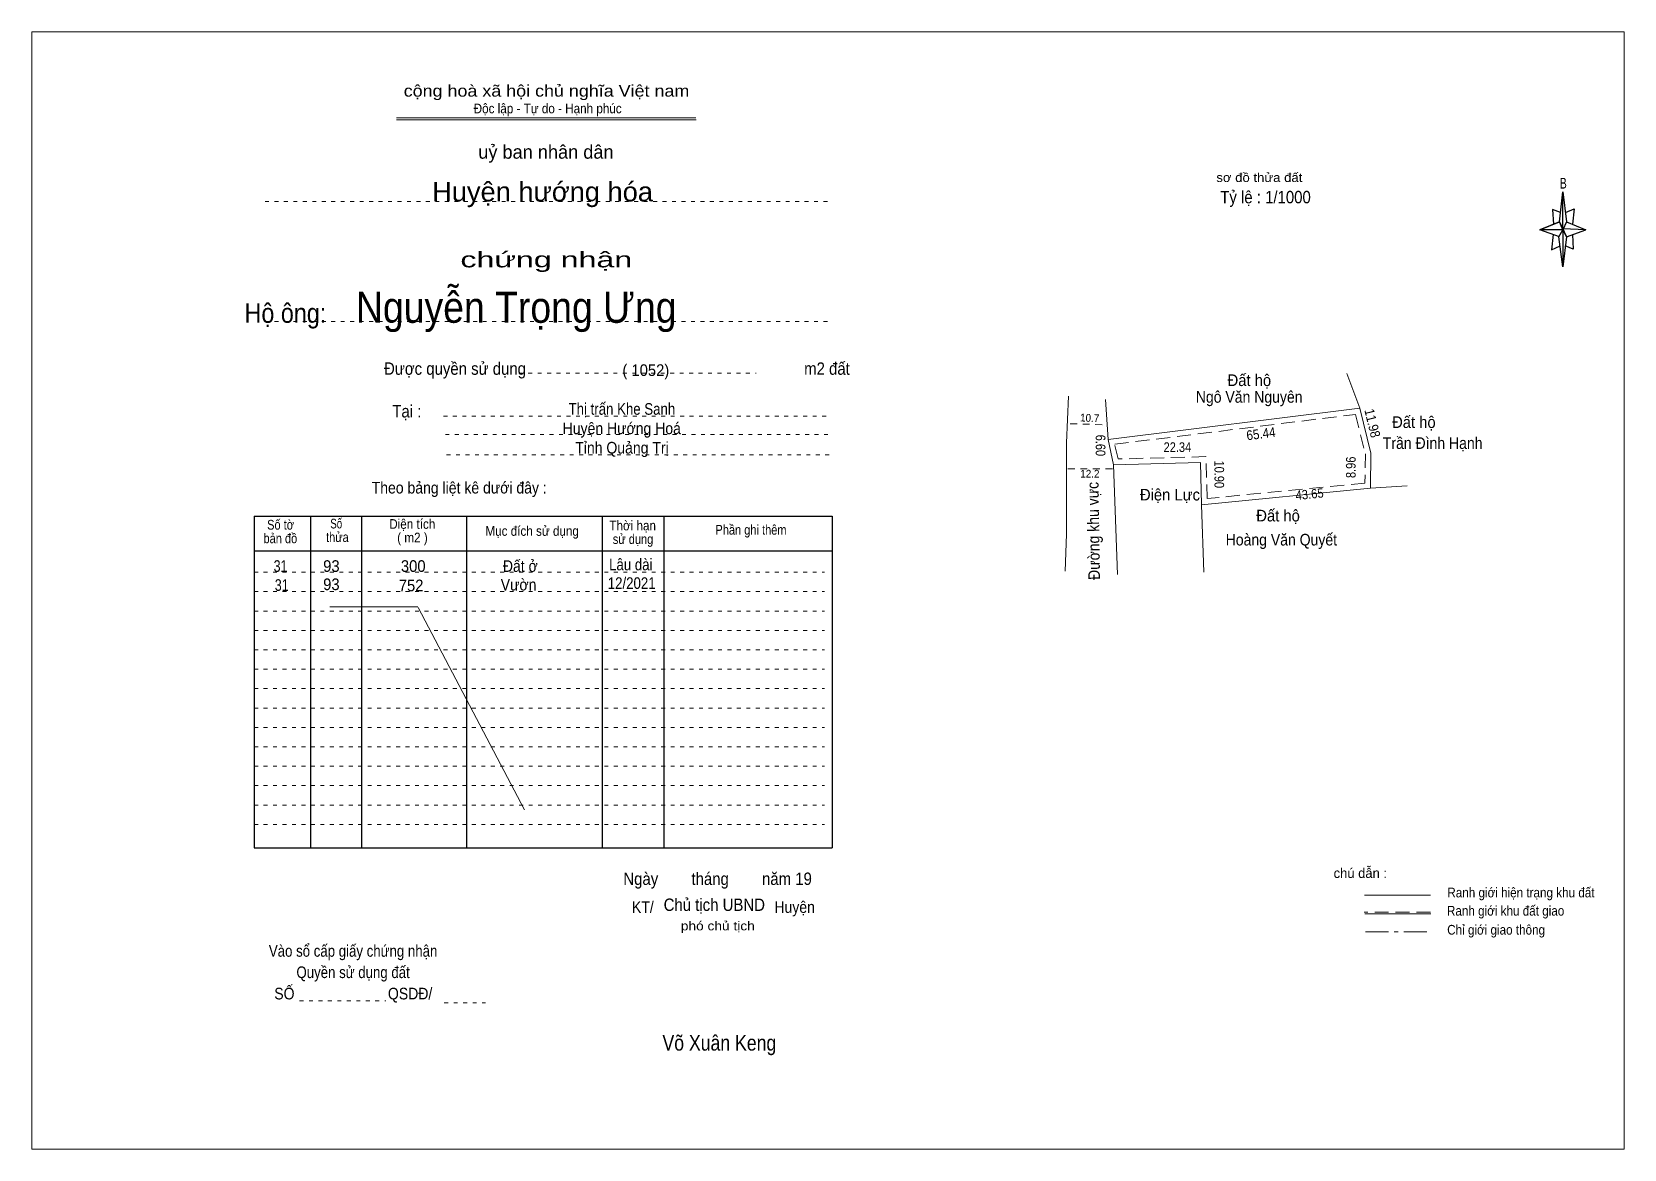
# Model space of a CAD drawing. Header units: centimetres. Extents: x -0.5 to 40.5, y 0 to 28.8.
import ezdxf
from ezdxf.enums import TextEntityAlignment as Align

# ---------------------------------------------------------------- set-up
doc = ezdxf.new("R2010")
doc.units = ezdxf.units.CM
doc.header["$LTSCALE"] = 0.12
for name, pattern in [('DOT_DASHED', [7.7, 5, -1.2, 0.3, -1.2]), ('DOTTED', [1.5, 0.3, -1.2]), ('MEDIUM_DASHED', [4.5, 3, -1.5]), ('SHORT_DASHED', [2.7, 1.5, -1.2])]:
    doc.linetypes.add(name, pattern=pattern)
for name, color, linetype, lineweight in [('1', 7, 'DOTTED', 13), ('2', 7, 'Continuous', 13), ('34', 7, 'Continuous', 13), ('50', 7, 'Continuous', 25)]:
    doc.layers.add(name, color=color, linetype=linetype, lineweight=lineweight)
doc.layers.add('11', color=7, linetype='Continuous')
doc.layers.add('13', color=7, linetype='Continuous')

msp = doc.modelspace()

# ---------------------------------------------------------------- linework, layer by layer
at = {"layer": '1', "linetype": 'Continuous'}
for p, q in [((8.91, 26.55), (16.62, 26.55)), ((8.91, 26.5), (16.63, 26.5))]:
    msp.add_line(p, q, dxfattribs=at)
at = {"layer": '1'}
for p, q in [((5.52, 24.4), (20.02, 24.4)), ((5.52, 21.3), (20.02, 21.3)), ((12.06, 19.97), (18.18, 19.97)), ((10.12, 18.86), (20.06, 18.86)), ((10.17, 18.39), (20.11, 18.39)), ((10.2, 17.87), (20.14, 17.87)), ((5.24, 14.84), (19.94, 14.84)), ((5.24, 14.34), (19.94, 14.34)), ((5.24, 13.84), (19.94, 13.84)), ((5.24, 13.34), (19.94, 13.34)), ((5.24, 12.84), (19.94, 12.84)), ((5.24, 12.34), (19.94, 12.34)), ((5.24, 11.84), (19.94, 11.84)), ((5.24, 11.34), (19.94, 11.34)), ((5.24, 10.84), (19.94, 10.84)), ((5.24, 10.34), (19.94, 10.34)), ((5.24, 9.84), (19.94, 9.84)), ((5.24, 9.34), (19.94, 9.34)), ((5.24, 8.84), (19.94, 8.84)), ((5.24, 8.34), (19.94, 8.34)), ((6.41, 3.79), (8.63, 3.79)), ((10.14, 3.74), (11.2, 3.74))]:
    msp.add_line(p, q, dxfattribs=at)
at = {"layer": '1', "linetype": 'SHORT_DASHED'}
for p, q in [((26.27, 18.67), (27.19, 18.64)), ((26.21, 17.51), (27.37, 17.51))]:
    msp.add_line(p, q, dxfattribs=at)
at = {"layer": '1', "linetype": 'Continuous', "lineweight": 25}
for p, q in [((5.24, 16.29), (20.14, 16.29)), ((5.24, 16.29), (5.24, 7.74)), ((6.69, 16.29), (6.69, 7.74)), ((8.01, 16.29), (8.01, 7.74)), ((10.71, 16.29), (10.71, 7.74)), ((14.21, 16.29), (14.21, 7.74)), ((15.8, 16.29), (15.8, 7.74)), ((20.14, 16.29), (20.14, 7.74)), ((5.24, 15.39), (20.14, 15.39)), ((5.24, 7.74), (20.14, 7.74))]:
    msp.add_line(p, q, dxfattribs=at)
at = {"layer": '1', "linetype": 'Continuous'}
msp.add_lwpolyline([(-0.49, -0.03), (40.55, -0.03), (40.55, 28.77), (-0.49, 28.77)], close=True, dxfattribs=at)
at = {"layer": '2'}
msp.add_lwpolyline([(27.25, 18.26), (33.74, 19.07), (34.02, 17.91), (34.01, 17.01), (29.66, 16.58), (29.63, 17.67), (27.39, 17.61)], close=True, dxfattribs=at)
at = {"layer": '34'}
for p, q in [((26.23, 19.38), (26.18, 18.18)), ((27.18, 19.29), (27.25, 18.26)), ((27.25, 18.26), (33.74, 19.07)), ((26.18, 18.18), (26.18, 15.82)), ((27.25, 18.26), (27.39, 17.61)), ((27.39, 17.61), (27.49, 14.78)), ((29.66, 16.58), (34.01, 17.01)), ((34.96, 17.07), (34.01, 17.01)), ((29.72, 14.84), (29.66, 16.58)), ((26.18, 15.82), (26.14, 14.87))]:
    msp.add_line(p, q, dxfattribs=at)
for points in [[(34.01, 17.01), (34.02, 17.91), (33.74, 19.07), (33.4, 19.96)], [(27.39, 17.61), (29.63, 17.67), (29.66, 16.58)]]:
    msp.add_lwpolyline(points, dxfattribs=at)
at = {"layer": '34', "linetype": 'MEDIUM_DASHED'}
msp.add_lwpolyline([(27.42, 18.14), (33.63, 18.91), (33.88, 17.89), (33.87, 17.14), (29.8, 16.74), (29.77, 17.82), (27.51, 17.76)], close=True, dxfattribs=at)
at = {"layer": '50'}
for p, q in [((38.88, 23.87), (38.97, 24.65)), ((39.06, 23.87), (39.56, 23.67)), ((38.88, 23.49), (38.38, 23.67)), ((39.06, 23.49), (38.97, 22.71)), ((39.22, 23.55), (39.24, 23.17)), ((39.24, 23.17), (39.03, 23.25))]:
    msp.add_line(p, q, dxfattribs=at)
at = {"layer": '50', "lineweight": 13}
for p, q in [((7.19, 13.95), (9.46, 13.95)), ((9.47, 13.93), (12.21, 8.72)), ((35.56, 6.52), (33.86, 6.52)), ((35.57, 6.04), (33.87, 6.04))]:
    msp.add_line(p, q, dxfattribs=at)
at = {"layer": '50', "linetype": 'MEDIUM_DASHED', "lineweight": 13}
msp.add_line((35.56, 6.08), (33.85, 6.08), dxfattribs=at)
at = {"layer": '50', "linetype": 'DOT_DASHED', "lineweight": 13}
msp.add_line((33.88, 5.57), (35.59, 5.57), dxfattribs=at)
at = {"layer": '50'}
for points in [[(38.97, 24.65), (39.06, 23.87), (38.97, 23.67)], [(38.97, 23.67), (38.38, 23.67), (38.88, 23.87), (39.06, 23.49), (39.56, 23.67), (38.97, 23.69)], [(38.97, 23.67), (38.97, 22.71), (38.87, 23.49)]]:
    msp.add_lwpolyline(points, close=True, dxfattribs=at)
for points in [[(38.97, 23.67), (38.88, 23.87), (38.38, 23.67)], [(38.91, 24.11), (38.7, 24.19), (38.73, 23.81)], [(39.04, 24.11), (39.26, 24.21), (39.22, 23.81)], [(38.72, 23.55), (38.68, 23.15), (38.9, 23.25)], [(38.97, 23.67), (39.06, 23.49), (39.56, 23.67)]]:
    msp.add_lwpolyline(points, dxfattribs=at)

# ---------------------------------------------------------------- texts
at = {"layer": '1'}
for s, height, width, p in [('cộng hoà xã hội chủ nghĩa Việt nam', 0.3, 1.15, (12.775, 27.1)), ('Độc lập - Tự do - Hạnh phúc', 0.25, 0.9, (12.805, 26.67)), ('chứng nhận', 0.4, 1.55, (12.77, 22.7)), ('Được quyền sử dụng                                                                   m2 đất', 0.32, 0.9, (14.59, 19.93)), ('Tại :', 0.32, 0.9, (9.175, 18.83)), ('Theo bảng liệt kê dưới đây :', 0.3, 0.9, (10.525, 16.87)), ('Số tờ', 0.25, 0.85, (5.92, 15.94)), ('Số ', 0.25, 0.75, (7.39, 15.97)), ('Diện tích', 0.25, 0.9, (9.315, 15.96)), ('Mục đích sử dụng', 0.25, 0.9, (12.405, 15.78)), ('Thời hạn', 0.25, 0.9, (14.995, 15.92)), ('Phần ghi thêm', 0.25, 0.85, (18.045, 15.81)), ('bản đồ', 0.25, 0.85, (5.915, 15.59)), ('thửa', 0.25, 0.85, (7.385, 15.62)), ('( m2 )', 0.25, 0.9, (9.32, 15.61)), ('sử dụng', 0.25, 0.85, (15.005, 15.57)), ('Ngày        tháng        năm 19', 0.32, 0.9, (17.185, 6.78)), ('Chủ tịch UBND', 0.32, 0.9, (17.1, 6.11)), ('Vào sổ cấp giấy chứng nhận', 0.3, 0.85, (7.79, 4.93)), ('Quyền sử dụng đất', 0.3, 0.85, (7.79, 4.38)), ('SỐ                        QSDĐ/', 0.3, 0.9, (7.795, 3.83))]:
    msp.add_text(s, height=height, dxfattribs=dict(at, width=width)).set_placement(p, align=Align.CENTER)
msp.add_text('uỷ ban nhân dân', height=0.35, dxfattribs=at).set_placement((12.76, 25.5), align=Align.CENTER)
at = {"layer": '11', "width": 0.95}
for s, rotation, p in [('10.7', 357.315, (26.7703, 18.7183)), ('12.2', 0.047, (26.7799, 17.2802))]:
    msp.add_text(s, height=0.1998, rotation=rotation, dxfattribs=at).set_placement(p, align=Align.CENTER)
at = {"layer": '13'}
for s, width, p in [('Ngô Văn Nguyên', 0.9, (29.51, 19.21)), ('Trần Đình Hạnh', 0.9, (34.33, 18.02)), ('Điện Lực', 0.95, (28.07, 16.69))]:
    msp.add_text(s, height=0.3, dxfattribs=dict(at, width=width)).set_placement(p)
at = {"layer": '2', "width": 0.95}
for p in [(30.89, 19.64), (35.13, 18.56), (31.63, 16.15)]:
    msp.add_text('Đất hộ', height=0.3, dxfattribs=at).set_placement(p, align=Align.CENTER)
at = {"layer": '2', "width": 0.9}
msp.add_text('Đường khu vực', height=0.3, rotation=90.881, dxfattribs=at).set_placement((27.0216, 15.9077), align=Align.CENTER)
msp.add_text('Hoàng Văn Quyết', height=0.3, dxfattribs=at).set_placement((30.28, 15.53))
at = {"layer": '34'}
for s, height, width, p in [('Huyện hướng hóa ', 0.5, 1.05, (12.77, 24.4)), ('Nguyễn Trọng Ưng', 0.8, 0.9, (11.995, 21.27)), ('Hộ ông:', 0.5, 0.9, (6.045, 21.27)), ('( 1052)', 0.3, 0.95, (15.335, 19.9)), ('Thị trấn Khe Sanh ', 0.3, 0.85, (14.765, 18.9)), ('Huyện Hướng Hoá ', 0.3, 0.9, (14.765, 18.4)), ('Tỉnh Quảng Trị ', 0.3, 0.9, (14.77, 17.9)), ('Đất ở ', 0.3, 0.9, (12.15, 14.85)), ('31', 0.3, 0.8, (5.92, 14.85)), ('93', 0.3, 0.95, (7.23, 14.85)), ('300', 0.3, 0.95, (9.34, 14.85)), ('31', 0.3, 0.8, (5.95, 14.36)), ('93', 0.3, 0.95, (7.23, 14.38)), ('752', 0.3, 0.95, (9.285, 14.35)), ('Vườn ', 0.3, 0.9, (12.105, 14.37)), ('12/2021', 0.3, 0.85, (14.97, 14.41))]:
    msp.add_text(s, height=height, dxfattribs=dict(at, width=width)).set_placement(p, align=Align.CENTER)
at = {"layer": '50'}
for s, height, width, p in [('sơ đồ thửa đất ', 0.23, 1.1, (31.195, 24.9)), ('B', 0.2756, 0.75, (38.98, 24.73)), ('22.34', 0.25, 0.85, (29.035, 17.94)), ('Lâu dài ', 0.3, 0.85, (14.995, 14.89)), ('Ranh giới hiện trạng khu đất', 0.25, 0.9, (37.89, 6.46)), ('KT/                               Huyện ', 0.3, 0.9, (17.385, 6.06)), ('Ranh giới khu đất giao', 0.25, 0.9, (37.495, 5.99)), ('phó chủ tịch', 0.23, 1.15, (17.19, 5.61)), ('Chỉ giới giao thông', 0.25, 0.9, (37.25, 5.5)), ('Võ Xuân Keng', 0.4, 0.85, (17.23, 2.51))]:
    msp.add_text(s, height=height, dxfattribs=dict(at, width=width)).set_placement(p, align=Align.CENTER)
at = {"layer": '50', "width": 0.9}
msp.add_text('Tỷ lệ : 1/1000', height=0.32, dxfattribs=at).set_placement((30.14, 24.35))
at = {"layer": '50'}
for s, height, rotation, width, p in [('11.98', 0.25, 283.561, 0.9, (33.9406, 18.6543)), ('65.44', 0.25, 7.163, 0.9, (31.2044, 18.2871)), ('6.60', 0.25, 270, 0.85, (26.93, 18.11)), ('10.90', 0.25, 270, 0.85, (29.99, 17.365)), ('8.96', 0.25, 90, 0.85, (33.63, 17.545)), ('43.65', 0.24, 5.601, 0.9, (32.4533, 16.7346))]:
    msp.add_text(s, height=height, rotation=rotation, dxfattribs=dict(at, width=width)).set_placement(p, align=Align.CENTER)
msp.add_text('chú dẫn :', height=0.25, dxfattribs=at).set_placement((33.75, 6.96), align=Align.CENTER)

doc.saveas('drawing.dxf')
